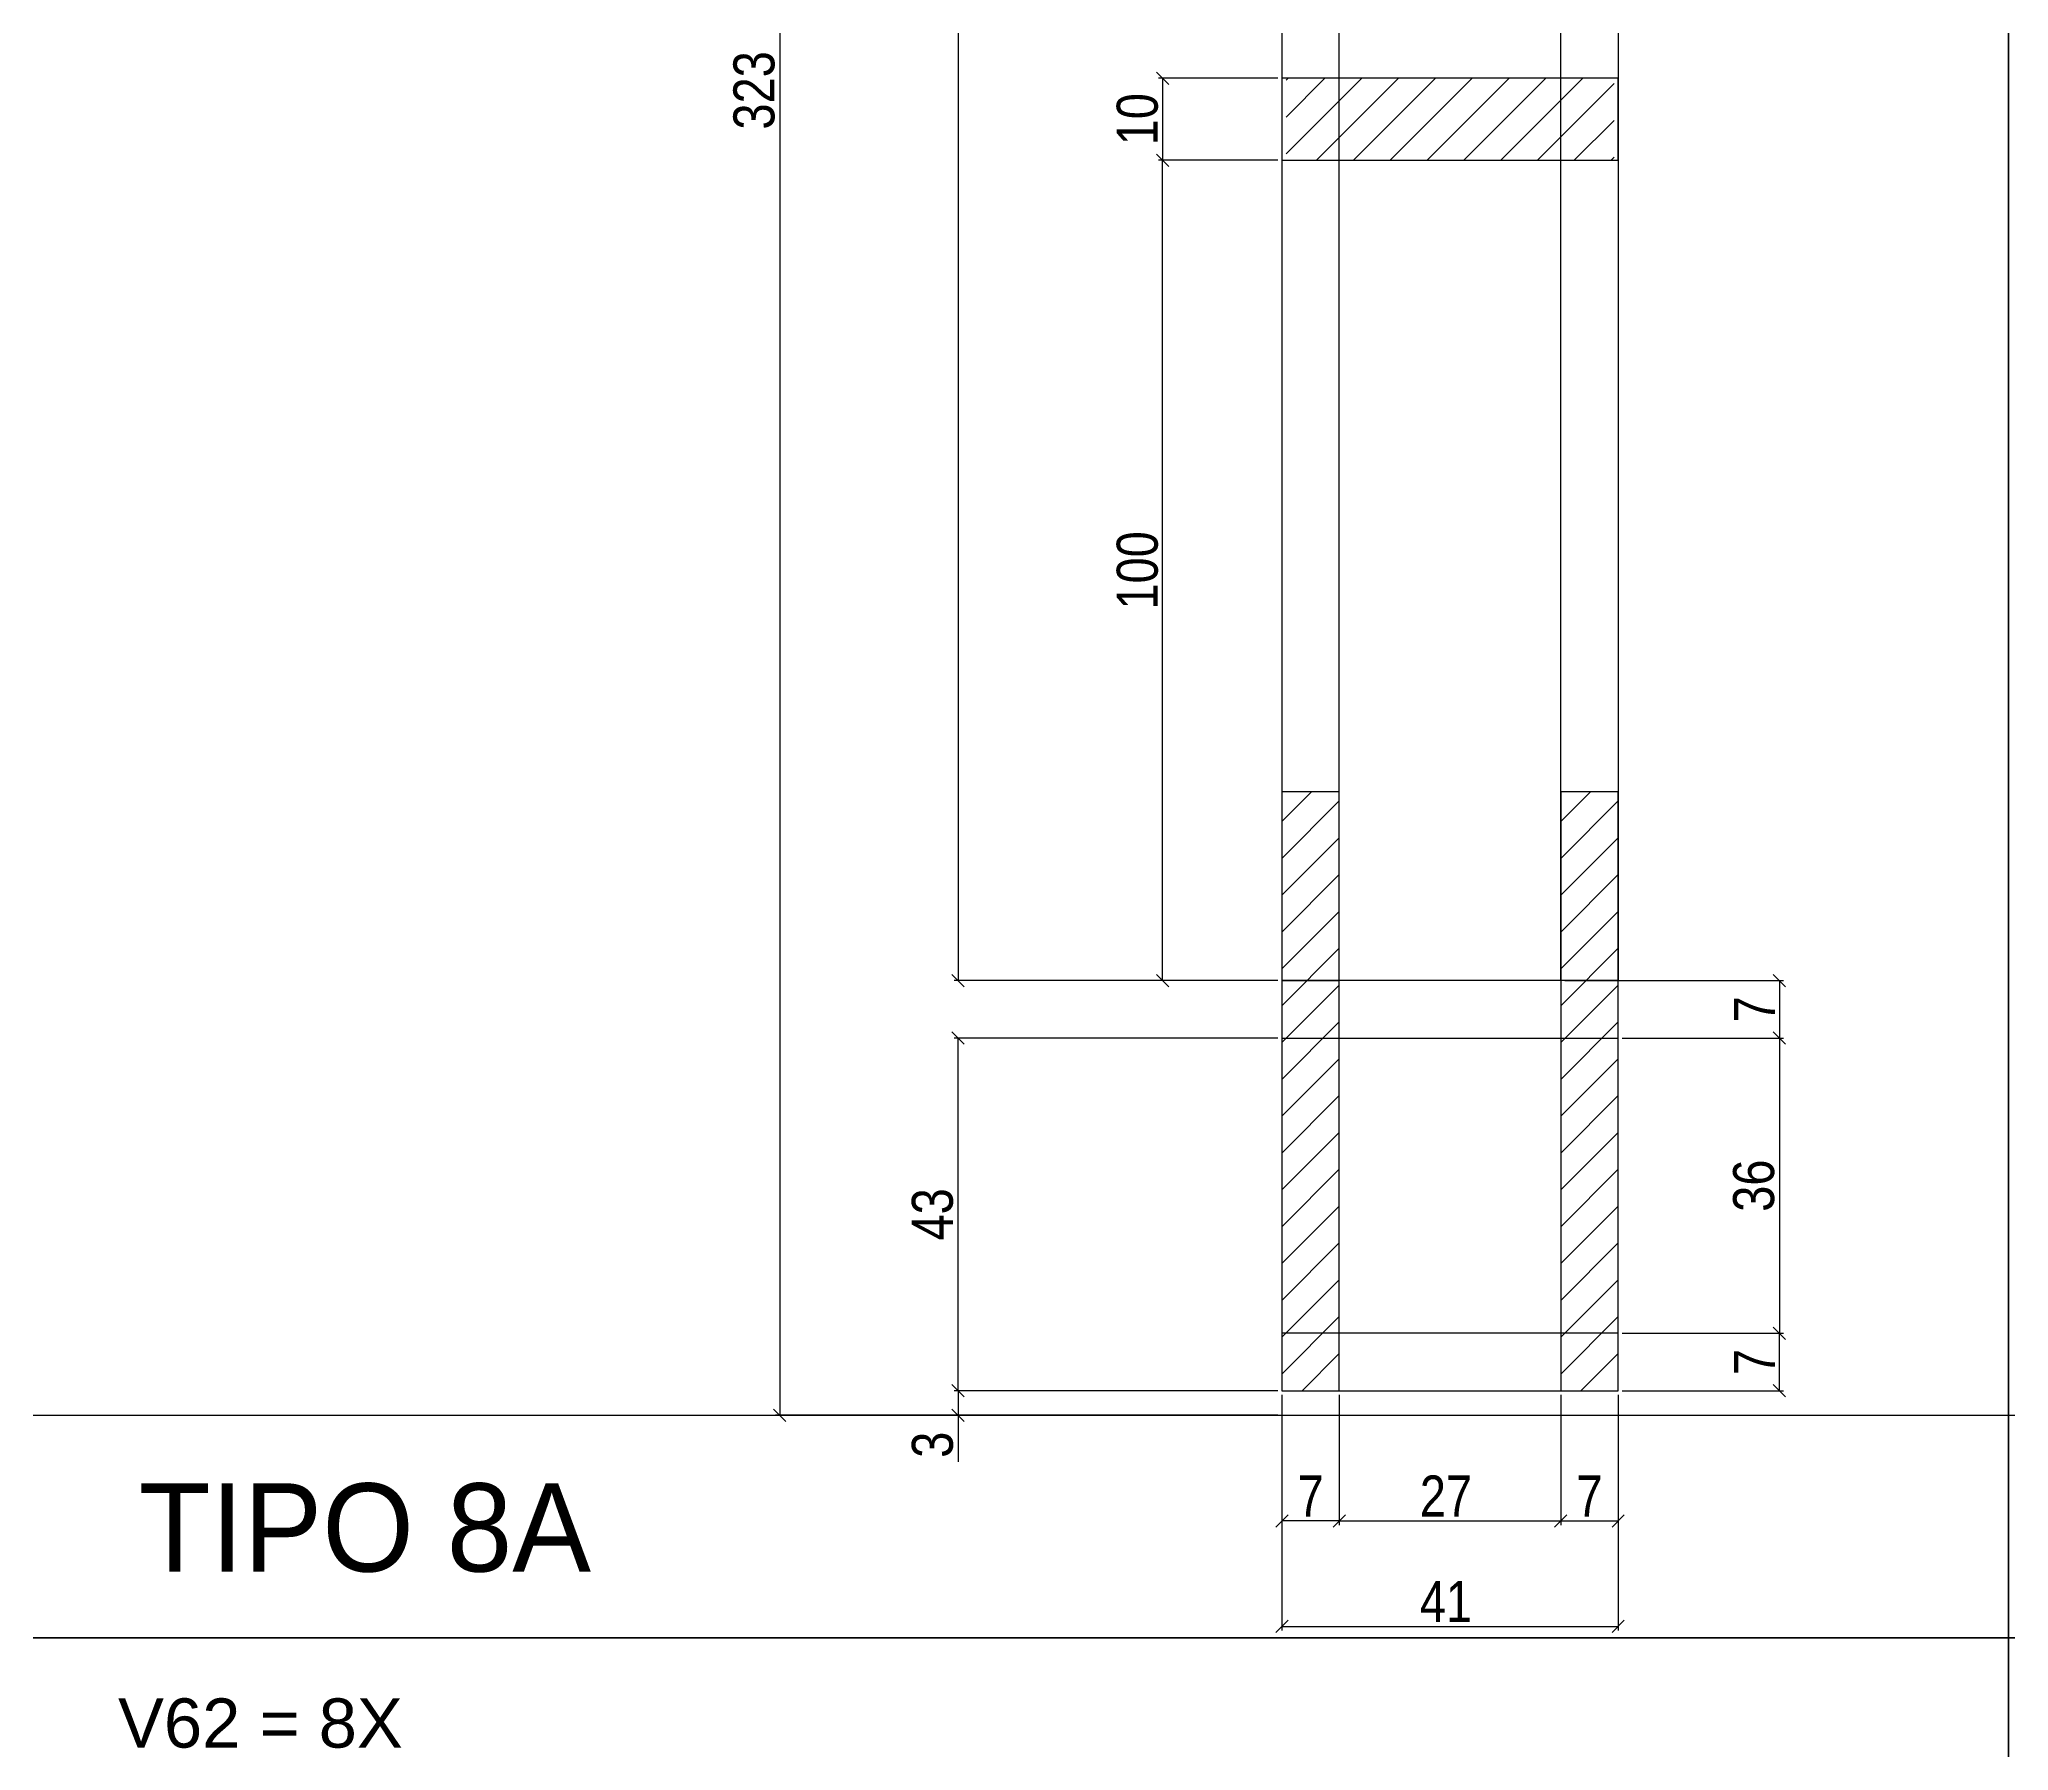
# Model space of a CAD drawing. Header units: millimetres. Extents: x 4248 to 7961, y 1155 to 5765.
# Drawn here: x 5265.8 to 5746.1, y 2664.7 to 3082 of the extents above; entities that cross this region are included whole.
import ezdxf

# ---------------------------------------------------------------- set-up
doc = ezdxf.new("R2010")
doc.units = ezdxf.units.MM
for name, color, linetype in [('1', 1, 'Continuous'), ('COTA', 241, 'Continuous'), ('Painéis', 200, 'Continuous'), ('SARR_7x7', 40, 'Continuous'), ('VIGAS', 3, 'Continuous')]:
    doc.layers.add(name, color=color, linetype=linetype)
doc.styles.add('COTA TECNICA 2X', font='techl___.ttf', dxfattribs={"height": 10})
doc.styles.add('R80-50', font='arial.ttf', dxfattribs={"height": 10})
doc.styles.add('ROMAS860', font='ROMAS860.SHX', dxfattribs={"height": 8.5})
doc.dimstyles.new('SECAO', dxfattribs={"dimscale": 0.333333, "dimtxt": 5, "dimasz": 9, "dimexe": 3, "dimexo": 3, "dimgap": 3, "dimtad": 1, "dimdec": 1, "dimlfac": 0.5, "dimzin": 12, "dimdsep": 46, "dimtxsty": 'COTA TECNICA 2X', "dimblk1": 'OBLIQUE', "dimblk2": 'OBLIQUE', "dimsah": 1, "dimcen": 0.9, "dimclrd": 4, "dimclre": 4, "dimclrt": 240, "dimadec": 1, "dimazin": 3, "dimtfac": 1, "dimtdec": 1, "dimtmove": 0, "dimatfit": 3, "dimfxl": 1, "dimtolj": 1, "dimtzin": 12, "dimarcsym": 0})

# ---------------------------------------------------------------- blocks, each defined once
blk = doc.blocks.new('_Oblique')
at = {"layer": '1', "color": 0, "lineweight": -2}
blk.add_line((-0.5, -0.5), (0.5, 0.5), dxfattribs=at)
blk = doc.blocks.new('*D242')
at = {"layer": 'COTA', "color": 4, "lineweight": -2, "transparency": 16777216}
for p, q in [((5567.84, 3386.57), (5488.88, 3386.57)), ((5489.88, 3386.57), (5489.88, 2852.48)), ((5567.84, 2852.48), (5488.88, 2852.48))]:
    blk.add_line(p, q, dxfattribs=at)
at = {"layer": 'Defpoints', "color": 0, "transparency": 16777216}
for p in [(5568.84, 3386.57), (5489.88, 2852.48), (5568.84, 2852.48)]:
    blk.add_point(p, dxfattribs=at)
at = {"layer": 'COTA', "color": 4, "lineweight": -2, "transparency": 16777216, "xscale": 3, "yscale": 3, "zscale": 3}
for p, rotation in [((5489.88, 3386.57), 90), ((5489.88, 2852.48), 270)]:
    blk.add_blockref('_Oblique', p, dxfattribs=dict(at, rotation=rotation))
at = {"layer": 'COTA', "color": 240, "transparency": 16777216, "insert": (5483.77, 3119.53), "char_height": 10, "attachment_point": 5, "rotation": 90, "style": 'COTA TECNICA 2X'}
blk.add_mtext('\\A1;267', dxfattribs=at)
blk = doc.blocks.new('*D243')
at = {"layer": 'COTA', "color": 4, "lineweight": -2, "transparency": 16777216}
for p, q in [((5568.84, 2751.48), (5568.84, 2694.02)), ((5650.84, 2751.48), (5650.84, 2694.02)), ((5568.84, 2695.02), (5650.84, 2695.02))]:
    blk.add_line(p, q, dxfattribs=at)
at = {"layer": 'Defpoints', "color": 0, "transparency": 16777216}
for p in [(5568.84, 2752.48), (5650.84, 2752.48), (5650.84, 2695.02)]:
    blk.add_point(p, dxfattribs=at)
at = {"layer": 'COTA', "color": 4, "lineweight": -2, "transparency": 16777216, "xscale": 3, "yscale": 3, "zscale": 3, "rotation": 180}
blk.add_blockref('_Oblique', (5568.84, 2695.02), dxfattribs=at)
at = {"layer": 'COTA', "color": 4, "lineweight": -2, "transparency": 16777216, "xscale": 3, "yscale": 3, "zscale": 3}
blk.add_blockref('_Oblique', (5650.84, 2695.02), dxfattribs=at)
at = {"layer": 'COTA', "color": 240, "transparency": 16777216, "insert": (5608.84, 2701.1), "char_height": 10, "attachment_point": 5, "style": 'COTA TECNICA 2X'}
blk.add_mtext('\\A1;41', dxfattribs=at)
blk = doc.blocks.new('*D244')
at = {"layer": 'COTA', "color": 4, "lineweight": -2, "transparency": 16777216}
for p, q in [((5582.84, 2751.48), (5582.84, 2719.74)), ((5636.84, 2751.48), (5636.84, 2719.74)), ((5582.84, 2720.74), (5636.84, 2720.74))]:
    blk.add_line(p, q, dxfattribs=at)
at = {"layer": 'Defpoints', "color": 0, "transparency": 16777216}
for p in [(5582.84, 2752.48), (5636.84, 2752.48), (5636.84, 2720.74)]:
    blk.add_point(p, dxfattribs=at)
at = {"layer": 'COTA', "color": 4, "lineweight": -2, "transparency": 16777216, "xscale": 3, "yscale": 3, "zscale": 3, "rotation": 180}
blk.add_blockref('_Oblique', (5582.84, 2720.74), dxfattribs=at)
at = {"layer": 'COTA', "color": 4, "lineweight": -2, "transparency": 16777216, "xscale": 3, "yscale": 3, "zscale": 3}
blk.add_blockref('_Oblique', (5636.84, 2720.74), dxfattribs=at)
at = {"layer": 'COTA', "color": 240, "transparency": 16777216, "insert": (5608.84, 2726.81), "char_height": 10, "attachment_point": 5, "style": 'COTA TECNICA 2X'}
blk.add_mtext('\\A1;27', dxfattribs=at)
blk = doc.blocks.new('*D245')
at = {"layer": 'COTA', "color": 4, "lineweight": -2, "transparency": 16777216}
blk.add_line((5636.84, 2720.74), (5650.84, 2720.74), dxfattribs=at)
at = {"layer": 'Defpoints', "color": 0, "transparency": 16777216}
for p in [(5636.84, 2720.74), (5650.84, 2720.74), (5650.84, 2720.74)]:
    blk.add_point(p, dxfattribs=at)
at = {"layer": 'COTA', "color": 4, "lineweight": -2, "transparency": 16777216, "xscale": 3, "yscale": 3, "zscale": 3, "rotation": 180}
blk.add_blockref('_Oblique', (5636.84, 2720.74), dxfattribs=at)
at = {"layer": 'COTA', "color": 4, "lineweight": -2, "transparency": 16777216, "xscale": 3, "yscale": 3, "zscale": 3}
blk.add_blockref('_Oblique', (5650.84, 2720.74), dxfattribs=at)
at = {"layer": 'COTA', "color": 240, "transparency": 16777216, "insert": (5643.84, 2726.81), "char_height": 10, "attachment_point": 5, "style": 'COTA TECNICA 2X'}
blk.add_mtext('\\A1;7', dxfattribs=at)
blk = doc.blocks.new('*D246')
at = {"layer": 'COTA', "color": 4, "lineweight": -2, "transparency": 16777216}
blk.add_line((5582.84, 2720.74), (5568.84, 2720.74), dxfattribs=at)
at = {"layer": 'Defpoints', "color": 0, "transparency": 16777216}
for p in [(5568.84, 2720.74), (5568.84, 2720.74), (5582.84, 2720.74)]:
    blk.add_point(p, dxfattribs=at)
at = {"layer": 'COTA', "color": 4, "lineweight": -2, "transparency": 16777216, "xscale": 3, "yscale": 3, "zscale": 3, "rotation": 180}
blk.add_blockref('_Oblique', (5568.84, 2720.74), dxfattribs=at)
at = {"layer": 'COTA', "color": 4, "lineweight": -2, "transparency": 16777216, "xscale": 3, "yscale": 3, "zscale": 3}
blk.add_blockref('_Oblique', (5582.84, 2720.74), dxfattribs=at)
at = {"layer": 'COTA', "color": 240, "transparency": 16777216, "insert": (5575.84, 2726.81), "char_height": 10, "attachment_point": 5, "style": 'COTA TECNICA 2X'}
blk.add_mtext('\\A1;7', dxfattribs=at)
blk = doc.blocks.new('*D247')
at = {"layer": 'COTA', "color": 4, "lineweight": -2, "transparency": 16777216}
for p, q in [((5567.84, 3072.5), (5538.74, 3072.5)), ((5539.74, 3072.5), (5539.74, 3052.5)), ((5567.84, 3052.5), (5538.74, 3052.5))]:
    blk.add_line(p, q, dxfattribs=at)
at = {"layer": 'Defpoints', "color": 0, "transparency": 16777216}
for p in [(5568.84, 3072.5), (5539.74, 3052.5), (5568.84, 3052.5)]:
    blk.add_point(p, dxfattribs=at)
at = {"layer": 'COTA', "color": 4, "lineweight": -2, "transparency": 16777216, "xscale": 3, "yscale": 3, "zscale": 3}
for p, rotation in [((5539.74, 3072.5), 90), ((5539.74, 3052.5), 270)]:
    blk.add_blockref('_Oblique', p, dxfattribs=dict(at, rotation=rotation))
at = {"layer": 'COTA', "color": 240, "transparency": 16777216, "insert": (5533.63, 3062.5), "char_height": 10, "attachment_point": 5, "rotation": 90, "style": 'COTA TECNICA 2X'}
blk.add_mtext('\\A1;10', dxfattribs=at)
blk = doc.blocks.new('*D249')
at = {"layer": 'COTA', "color": 4, "lineweight": -2, "transparency": 16777216}
for p, q in [((5581.84, 3392.57), (5445.37, 3392.57)), ((5446.37, 3392.57), (5446.37, 2746.48)), ((5567.84, 2746.48), (5445.37, 2746.48))]:
    blk.add_line(p, q, dxfattribs=at)
at = {"layer": 'Defpoints', "color": 0, "transparency": 16777216}
for p in [(5582.84, 3392.57), (5446.37, 2746.48), (5568.84, 2746.48)]:
    blk.add_point(p, dxfattribs=at)
at = {"layer": 'COTA', "color": 4, "lineweight": -2, "transparency": 16777216, "xscale": 3, "yscale": 3, "zscale": 3}
for p, rotation in [((5446.37, 3392.57), 90), ((5446.37, 2746.48), 270)]:
    blk.add_blockref('_Oblique', p, dxfattribs=dict(at, rotation=rotation))
at = {"layer": 'COTA', "color": 240, "transparency": 16777216, "insert": (5440.15, 3069.53), "char_height": 10, "attachment_point": 5, "rotation": 90, "style": 'COTA TECNICA 2X'}
blk.add_mtext('\\A1;323', dxfattribs=at)
blk = doc.blocks.new('*D250')
at = {"layer": 'COTA', "color": 4, "lineweight": -2, "transparency": 16777216}
for p, q in [((5567.84, 2752.48), (5488.88, 2752.48)), ((5489.88, 2752.48), (5489.88, 2746.48)), ((5567.84, 2746.48), (5488.88, 2746.48)), ((5489.88, 2746.48), (5489.88, 2735.15))]:
    blk.add_line(p, q, dxfattribs=at)
at = {"layer": 'Defpoints', "color": 0, "transparency": 16777216}
for p in [(5568.84, 2752.48), (5489.88, 2746.48), (5568.84, 2746.48)]:
    blk.add_point(p, dxfattribs=at)
at = {"layer": 'COTA', "color": 4, "lineweight": -2, "transparency": 16777216, "xscale": 3, "yscale": 3, "zscale": 3}
for p, rotation in [((5489.88, 2752.48), 90), ((5489.88, 2746.48), 270)]:
    blk.add_blockref('_Oblique', p, dxfattribs=dict(at, rotation=rotation))
at = {"layer": 'COTA', "color": 240, "transparency": 16777216, "insert": (5483.66, 2739.31), "char_height": 10, "attachment_point": 5, "rotation": 90, "style": 'COTA TECNICA 2X'}
blk.add_mtext('\\A1;3', dxfattribs=at)
blk = doc.blocks.new('*D253')
at = {"layer": 'COTA', "color": 4, "lineweight": -2, "transparency": 16777216}
for p, q in [((5567.84, 3052.5), (5538.74, 3052.5)), ((5539.74, 2852.48), (5539.74, 3052.5)), ((5566.84, 2852.48), (5538.74, 2852.48))]:
    blk.add_line(p, q, dxfattribs=at)
at = {"layer": 'Defpoints', "color": 0, "transparency": 16777216}
for p in [(5539.74, 3052.5), (5568.84, 3052.5), (5567.84, 2852.48)]:
    blk.add_point(p, dxfattribs=at)
at = {"layer": 'COTA', "color": 4, "lineweight": -2, "transparency": 16777216, "xscale": 3, "yscale": 3, "zscale": 3}
for p, rotation in [((5539.74, 3052.5), 90), ((5539.74, 2852.48), 270)]:
    blk.add_blockref('_Oblique', p, dxfattribs=dict(at, rotation=rotation))
at = {"layer": 'COTA', "color": 240, "transparency": 16777216, "insert": (5533.63, 2952.49), "char_height": 10, "attachment_point": 5, "rotation": 90, "style": 'COTA TECNICA 2X'}
blk.add_mtext('\\A1;100', dxfattribs=at)
blk = doc.blocks.new('*D254')
at = {"layer": 'COTA', "color": 4, "lineweight": -2, "transparency": 16777216}
for p, q in [((5637.84, 2852.48), (5691.16, 2852.48)), ((5690.16, 2852.48), (5690.16, 2838.48)), ((5655.89, 2838.48), (5691.16, 2838.48))]:
    blk.add_line(p, q, dxfattribs=at)
at = {"layer": 'Defpoints', "color": 0, "transparency": 16777216}
for p in [(5636.84, 2852.48), (5654.89, 2838.48), (5690.16, 2838.48)]:
    blk.add_point(p, dxfattribs=at)
at = {"layer": 'COTA', "color": 4, "lineweight": -2, "transparency": 16777216, "xscale": 3, "yscale": 3, "zscale": 3}
for p, rotation in [((5690.16, 2852.48), 90), ((5690.16, 2838.48), 270)]:
    blk.add_blockref('_Oblique', p, dxfattribs=dict(at, rotation=rotation))
at = {"layer": 'COTA', "color": 240, "transparency": 16777216, "insert": (5684.09, 2845.48), "char_height": 10, "attachment_point": 5, "rotation": 90, "style": 'COTA TECNICA 2X'}
blk.add_mtext('\\A1;7', dxfattribs=at)
blk = doc.blocks.new('*D1156')
at = {"layer": 'COTA', "color": 4, "lineweight": -2, "transparency": 16777216}
for p, q in [((5567.84, 2838.48), (5488.88, 2838.48)), ((5489.88, 2752.48), (5489.88, 2838.48)), ((5567.84, 2752.48), (5488.88, 2752.48))]:
    blk.add_line(p, q, dxfattribs=at)
at = {"layer": 'Defpoints', "color": 0, "transparency": 16777216}
for p in [(5489.88, 2838.48), (5568.84, 2838.48), (5568.84, 2752.48)]:
    blk.add_point(p, dxfattribs=at)
at = {"layer": 'COTA', "color": 4, "lineweight": -2, "transparency": 16777216, "xscale": 3, "yscale": 3, "zscale": 3}
for p, rotation in [((5489.88, 2838.48), 90), ((5489.88, 2752.48), 270)]:
    blk.add_blockref('_Oblique', p, dxfattribs=dict(at, rotation=rotation))
at = {"layer": 'COTA', "color": 240, "transparency": 16777216, "insert": (5483.66, 2795.48), "char_height": 10, "attachment_point": 5, "rotation": 90, "style": 'COTA TECNICA 2X'}
blk.add_mtext('\\A1;43', dxfattribs=at)
blk = doc.blocks.new('*D1157')
at = {"layer": 'COTA', "color": 4, "lineweight": -2, "transparency": 16777216}
for p, q in [((5651.84, 2838.48), (5691.16, 2838.48)), ((5690.16, 2838.48), (5690.16, 2766.48)), ((5651.84, 2766.48), (5691.16, 2766.48))]:
    blk.add_line(p, q, dxfattribs=at)
at = {"layer": 'Defpoints', "color": 0, "transparency": 16777216}
for p in [(5650.84, 2838.48), (5650.84, 2766.48), (5690.16, 2766.48)]:
    blk.add_point(p, dxfattribs=at)
at = {"layer": 'COTA', "color": 4, "lineweight": -2, "transparency": 16777216, "xscale": 3, "yscale": 3, "zscale": 3}
for p, rotation in [((5690.16, 2838.48), 90), ((5690.16, 2766.48), 270)]:
    blk.add_blockref('_Oblique', p, dxfattribs=dict(at, rotation=rotation))
at = {"layer": 'COTA', "color": 240, "transparency": 16777216, "insert": (5683.94, 2802.48), "char_height": 10, "attachment_point": 5, "rotation": 90, "style": 'COTA TECNICA 2X'}
blk.add_mtext('\\A1;36', dxfattribs=at)
blk = doc.blocks.new('*D1158')
at = {"layer": 'COTA', "color": 4, "lineweight": -2, "transparency": 16777216}
for p, q in [((5651.84, 2766.48), (5691.16, 2766.48)), ((5690.16, 2752.48), (5690.16, 2766.48)), ((5651.84, 2752.48), (5691.16, 2752.48))]:
    blk.add_line(p, q, dxfattribs=at)
at = {"layer": 'Defpoints', "color": 0, "transparency": 16777216}
for p in [(5650.84, 2766.48), (5690.16, 2766.48), (5650.84, 2752.48)]:
    blk.add_point(p, dxfattribs=at)
at = {"layer": 'COTA', "color": 4, "lineweight": -2, "transparency": 16777216, "xscale": 3, "yscale": 3, "zscale": 3}
for p, rotation in [((5690.16, 2766.48), 90), ((5690.16, 2752.48), 270)]:
    blk.add_blockref('_Oblique', p, dxfattribs=dict(at, rotation=rotation))
at = {"layer": 'COTA', "color": 240, "transparency": 16777216, "insert": (5684.09, 2759.48), "char_height": 10, "attachment_point": 5, "rotation": 90, "style": 'COTA TECNICA 2X'}
blk.add_mtext('\\A1;7', dxfattribs=at)

msp = doc.modelspace()

# ---------------------------------------------------------------- hatches: boundary and pattern name
at = {"layer": 'COTA'}
h = msp.add_hatch(dxfattribs=at)
h.set_pattern_fill('ANSI31', color=256, scale=2, style=0)
h.set_pattern_definition([(45, (-20558.767, -194220.296), (-4.49012806, 4.49012806), [])])
h.paths.add_polyline_path([(5649.84, 3072.5), (5569.84, 3072.5), (5569.84, 3052.5), (5649.84, 3052.5)])
h = msp.add_hatch(dxfattribs=at)
h.set_pattern_fill('ANSI31', color=256, scale=2, style=0)
h.set_pattern_definition([(45, (-14275.382, -2970.711), (-4.490128, 4.490128), [])])
h.paths.add_polyline_path([(5568.84, 2752.48), (5582.84, 2752.48), (5582.84, 2898.48), (5568.84, 2898.48)])
h = msp.add_hatch(dxfattribs=at)
h.set_pattern_fill('ANSI31', color=256, scale=2, style=0)
h.set_pattern_definition([(45, (-14207.382, -2970.711), (-4.490128, 4.490128), [])])
h.paths.add_polyline_path([(5636.84, 2752.48), (5650.84, 2752.48), (5650.84, 2898.48), (5636.84, 2898.48)])

# ---------------------------------------------------------------- linework, layer by layer
at = {"linetype": 'Continuous'}
for points in [[(5590.84, 2838.48), (5650.84, 2838.48), (5650.84, 2852.48), (5568.84, 2852.48), (5568.84, 2838.48), (5590.84, 2838.48)], [(5590.84, 2752.48), (5650.84, 2752.48), (5650.84, 2766.48), (5568.84, 2766.48), (5568.84, 2752.48), (5590.84, 2752.48)]]:
    msp.add_lwpolyline(points, dxfattribs=at)
at = {"layer": 'COTA', "color": 1}
msp.add_line((4247.57, 2746.48), (7744.04, 2746.48), dxfattribs=at)
at = {"layer": 'Painéis'}
msp.add_lwpolyline([(5568.84, 3052.5), (5650.84, 3052.5), (5650.84, 3072.5), (5568.84, 3072.5), (5568.84, 3052.5)], dxfattribs=at)
for points in [[(5568.84, 2752.48), (5582.84, 2752.48), (5582.84, 2898.48), (5568.84, 2898.48)], [(5636.84, 2752.48), (5650.84, 2752.48), (5650.84, 2898.48), (5636.84, 2898.48)]]:
    msp.add_lwpolyline(points, close=True, dxfattribs=at)
at = {"layer": 'SARR_7x7', "linetype": 'Continuous'}
for points in [[(5568.84, 2852.48), (5582.84, 2852.48), (5582.84, 3386.57), (5568.84, 3386.57)], [(5650.84, 2852.48), (5636.84, 2852.48), (5636.84, 3386.57), (5650.84, 3386.57)]]:
    msp.add_lwpolyline(points, close=True, dxfattribs=at)
at = {"layer": 'VIGAS'}
for points in [[(5746.06, 2692.22), (5246.56, 2692.22), (5246.56, 3460.65), (5746.06, 3460.65)], [(6245.55, 2692.22), (5746.06, 2692.22), (5746.06, 3460.65), (6245.55, 3460.65)], [(5746.06, 1923.79), (5246.56, 1923.79), (5246.56, 2692.22), (5746.06, 2692.22)], [(6245.55, 1923.79), (5746.06, 1923.79), (5746.06, 2692.22), (6245.55, 2692.22)]]:
    msp.add_lwpolyline(points, close=True, dxfattribs=at)

# ---------------------------------------------------------------- texts
at = {"layer": 'COTA', "color": 7, "style": 'ROMAS860'}
msp.add_text('TIPO 8A', height=21.505, dxfattribs=at).set_placement((5290.07, 2708.39))
at = {"layer": 'VIGAS', "color": 7, "style": 'R80-50'}
msp.add_text('V62 = 8X', height=12, dxfattribs=at).set_placement((5285.02, 2665.46))

# ---------------------------------------------------------------- dimensions: what is measured, and where the dimension line sits
at = {"layer": 'COTA', "color": 3}
for base, p1, p2, picture, middle in [((5446.37, 2746.48), (5582.84, 3392.57), (5568.84, 2746.48), '*D249', (5440.15, 3069.53)), ((5489.88, 2852.48), (5568.84, 3386.57), (5568.84, 2852.48), '*D242', (5483.77, 3119.53)), ((5539.74, 3052.5), (5568.84, 3072.5), (5568.84, 3052.5), '*D247', (5533.63, 3062.5)), ((5539.74, 3052.5), (5567.84, 2852.48), (5568.84, 3052.5), '*D253', (5533.63, 2952.49)), ((5690.16, 2838.48), (5636.84, 2852.48), (5654.89, 2838.48), '*D254', (5684.09, 2845.48)), ((5489.88, 2838.48), (5568.84, 2752.48), (5568.84, 2838.48), '*D1156', (5483.66, 2795.48)), ((5690.16, 2766.48), (5650.84, 2838.48), (5650.84, 2766.48), '*D1157', (5683.94, 2802.48)), ((5489.88, 2746.48), (5568.84, 2752.48), (5568.84, 2746.48), '*D250', (5483.66, 2739.31))]:
    dim = msp.add_linear_dim(base=base, p1=p1, p2=p2, angle=90, dimstyle='SECAO', dxfattribs=at)
    dim.commit()
    dim.dimension.update_dxf_attribs({"geometry": picture, "text_midpoint": middle})
dim = msp.add_linear_dim(base=(5690.16, 2766.48), p1=(5650.84, 2752.48), p2=(5650.84, 2766.48), angle=90, dimstyle='SECAO', dxfattribs=at)
dim.commit()
dim.dimension.update_dxf_attribs({"geometry": '*D1158', "text_midpoint": (5690.16, 2759.48), "dimtype": 160})
for base, p1, p2, picture, middle in [((5650.84, 2695.02), (5568.84, 2752.48), (5650.84, 2752.48), '*D243', (5608.84, 2695.02)), ((5636.84, 2720.74), (5582.84, 2752.48), (5636.84, 2752.48), '*D244', (5608.84, 2720.74)), ((5650.84, 2720.74), (5636.84, 2720.74), (5650.84, 2720.74), '*D245', (5643.84, 2720.74))]:
    dim = msp.add_linear_dim(base=base, p1=p1, p2=p2, dimstyle='SECAO', dxfattribs=at)
    dim.commit()
    dim.dimension.update_dxf_attribs({"geometry": picture, "text_midpoint": middle, "dimtype": 160})
dim = msp.add_linear_dim(base=(5568.84, 2720.74), p1=(5582.84, 2720.74), p2=(5568.84, 2720.74), dimstyle='SECAO', dxfattribs=at)
dim.commit()
dim.dimension.update_dxf_attribs({"geometry": '*D246', "text_midpoint": (5575.84, 2726.81)})

doc.saveas('drawing.dxf')
